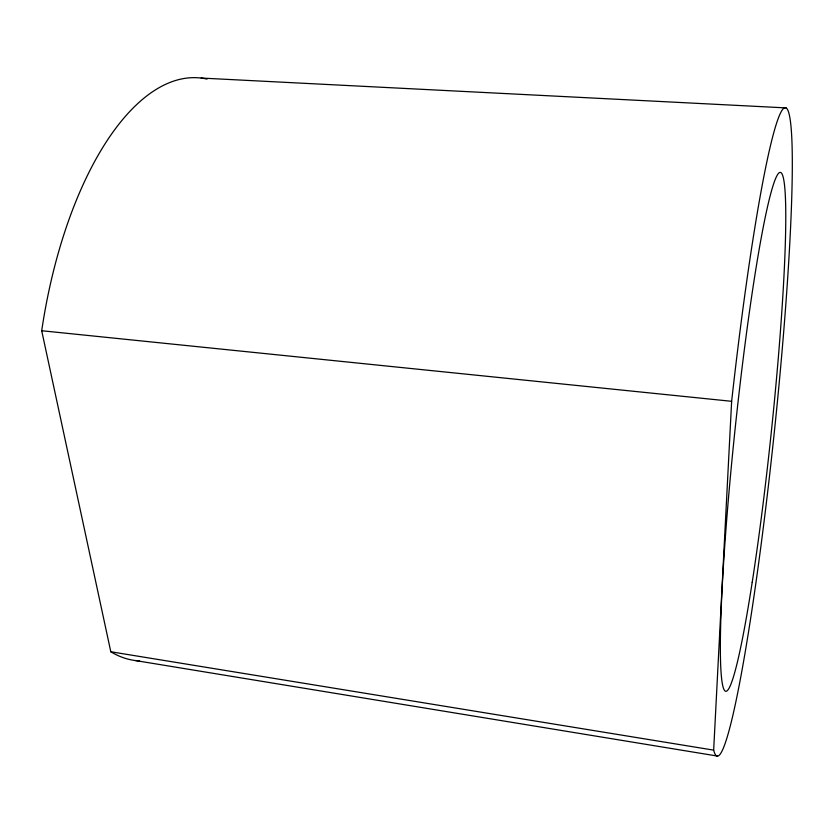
<?xml version="1.0" encoding="UTF-8"?>
<svg xmlns="http://www.w3.org/2000/svg" width="834" height="834" viewBox="0 0 834 834"><rect width="100%" height="100%" fill="white"/><g stroke="black" fill="none" stroke-linecap="round" stroke-linejoin="round"><path stroke-width="1.25" d="M713.664 750.131L731.637 401.31A325.979 22.872 -84 0 1 787.89 110.307A325.979 22.872 -84 0 1 768.667 483.366A325.979 22.872 -84 0 1 713.664 750.131L110.807 651.761L41.7 330.733A293.099 130.594 -83.7 0 1 207.093 79.105M201.171 78.052L786.055 107.899M41.7 330.733L731.637 401.31M135.473 660.559L717.542 756.084M139.591 660.935A293.099 130.594 -83.7 0 1 110.807 651.761M752.205 582.288A260.833 18.16 -84 0 0 781.812 173.576A260.833 18.16 -84 0 0 725.184 539.577A260.833 18.16 -84 0 0 752.205 582.288"/></g></svg>
